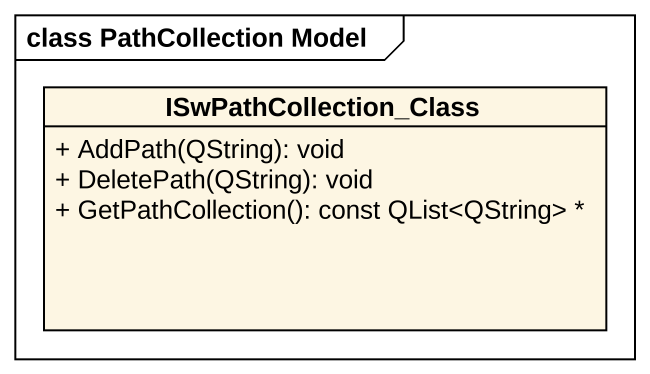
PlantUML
@startuml
mainframe class PathCollection Model
hide circle
hide empty members
skinparam classAttributeIconSize 0
class ISwPathCollection_Class {
  + AddPath(QString): void
  + DeletePath(QString): void
  + GetPathCollection(): const QList<QString> *
}
@enduml
